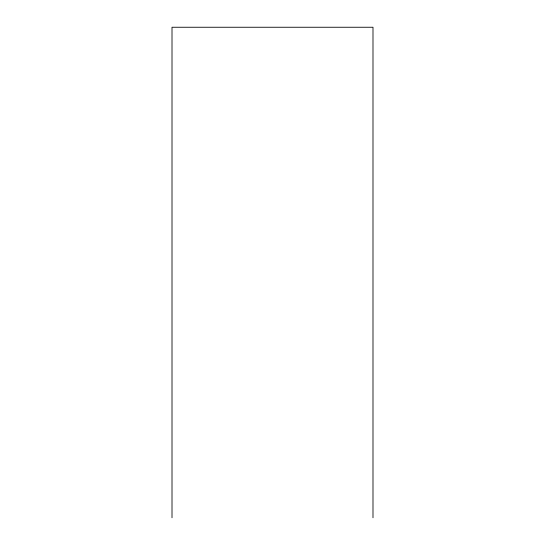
<?xml version="1.0" encoding="UTF-8"?>
<svg xmlns="http://www.w3.org/2000/svg" width="545" height="545" viewBox="0 0 545 545"><rect width="100%" height="100%" fill="white"/><g stroke="black" fill="none" stroke-linecap="round" stroke-linejoin="round"><path stroke-width="0.82" d="M372.991 517.75L372.991 27.25L172.009 27.25L172.009 517.75"/></g></svg>
